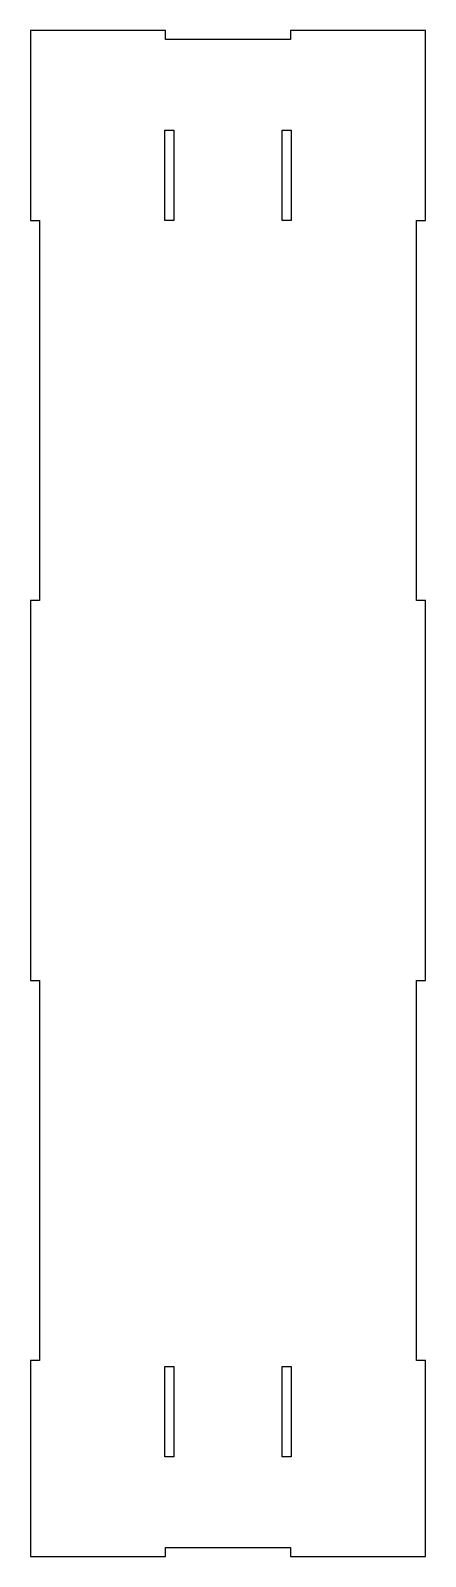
# Model space of a CAD drawing. Header units: millimetres. Extents: x -131 to 131, y -506 to 506.
import ezdxf

# ---------------------------------------------------------------- set-up
doc = ezdxf.new("R2010")
doc.units = ezdxf.units.MM

msp = doc.modelspace()

# ---------------------------------------------------------------- linework, layer by layer
for points in [[(41.5, -500), (41.5, -506), (131, -506), (131, -376), (125, -376), (125, -124), (131, -124), (131, 128), (125, 128), (125, 380), (131, 380), (131, 506), (41.5, 506), (41.5, 500), (-41.5, 500), (-41.5, 506), (-131, 506), (-131, 380), (-125, 380), (-125, 128), (-131, 128), (-131, -124), (-125, -124), (-125, -376), (-131, -376), (-131, -506), (-41.5, -506), (-41.5, -500)], [(-36, 380), (-42, 380), (-42, 440), (-36, 440)], [(42, 380), (36, 380), (36, 440), (42, 440)], [(-36, -440), (-42, -440), (-42, -380), (-36, -380)], [(42, -440), (36, -440), (36, -380), (42, -380)]]:
    msp.add_lwpolyline(points, close=True)

doc.saveas('drawing.dxf')
